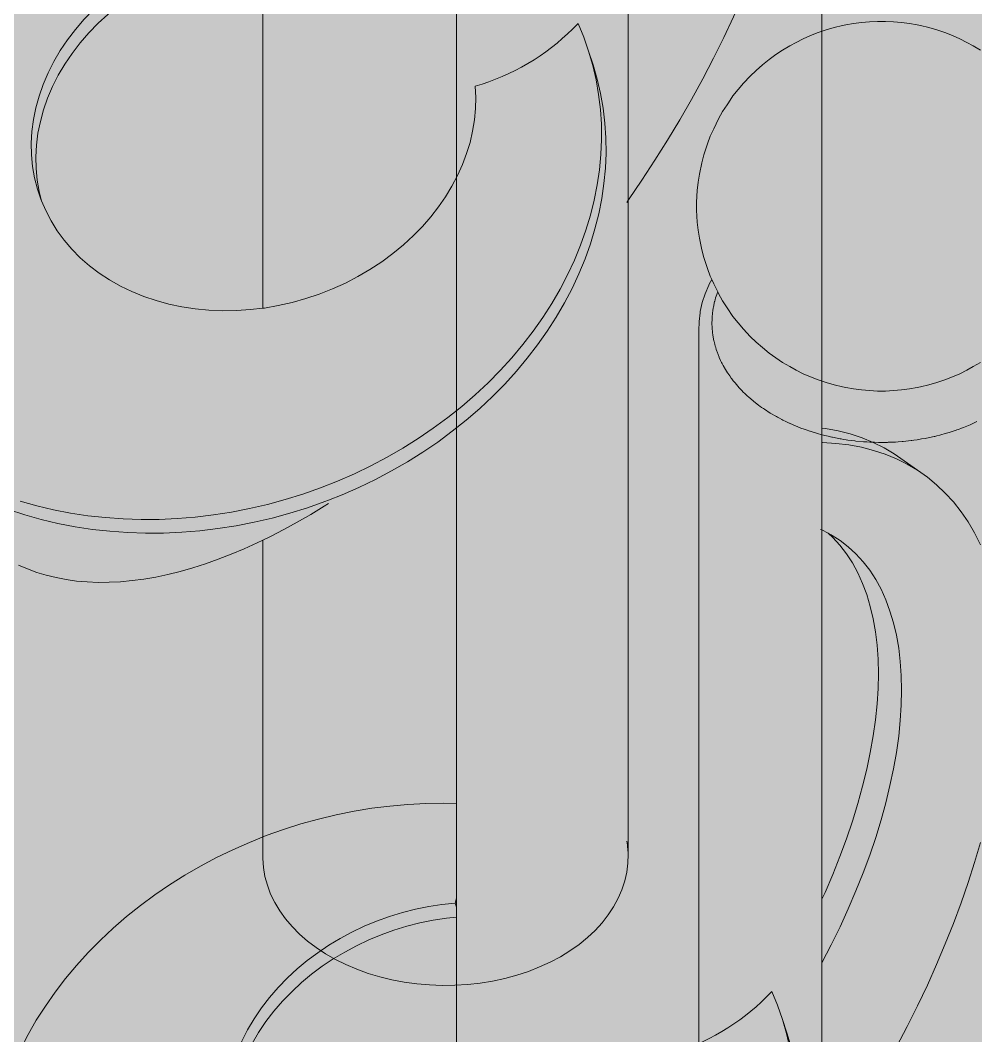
# Model space of a CAD drawing. Header units: millimetres. Extents: x 1183 to 1385, y 8930 to 9131.
# Drawn here: x 1250.038 to 1250.581, y 9000.874 to 9001.451 of the extents above; entities that cross this region are included whole.
import ezdxf

# ---------------------------------------------------------------- set-up
doc = ezdxf.new("R2010")
doc.units = ezdxf.units.MM
doc.layers.add('2.Плитка', color=251, linetype='Continuous')
doc.layers.add('PLANTING_LAWN', color=82, linetype='Continuous')
doc.layers.add('МАФы', color=5, linetype='Continuous', lineweight=18)

# ---------------------------------------------------------------- blocks, each defined once
blk = doc.blocks.new('Стойка велопарковка')
at = {"color": 5}
for p, q in [((27.95, 405.4), (26.05, 405.05)), ((29.86, 405.66), (27.95, 405.4)), ((31.8, 405.83), (29.86, 405.66)), ((33.75, 405.92), (31.8, 405.83)), ((35.71, 405.92), (33.75, 405.92)), ((37.66, 405.83), (35.71, 405.92)), ((39.59, 405.66), (37.66, 405.83)), ((41.51, 405.4), (39.59, 405.66)), ((43.41, 405.05), (41.51, 405.4)), ((19.34, 403.22), (17.48, 402.5)), ((21.27, 403.87), (19.34, 403.22)), ((23.25, 404.42), (21.27, 403.87)), ((25.27, 404.89), (23.25, 404.42)), ((26.05, 405.05), (25.27, 404.89)), ((43.41, 405.05), (44.18, 404.89)), ((46.21, 404.42), (44.18, 404.89)), ((48.19, 403.87), (46.21, 404.42)), ((50.11, 403.22), (48.19, 403.87)), ((51.98, 402.5), (50.11, 403.22)), ((13.96, 400.81), (12.42, 399.98)), ((15.68, 401.69), (13.96, 400.81)), ((17.48, 402.5), (15.68, 401.69)), ((53.78, 401.69), (51.98, 402.5)), ((55.5, 400.81), (53.78, 401.69)), ((55.5, 400.81), (57.04, 399.98)), ((8.99, 397.84), (7.42, 396.67)), ((10.65, 398.95), (8.99, 397.84)), ((12.42, 399.98), (10.65, 398.95)), ((58.8, 398.95), (57.04, 399.98)), ((7.42, 396.67), (5.75, 395.32)), ((4.21, 394), (2.78, 392.61)), ((5.75, 395.32), (4.21, 394)), ((1.2, 390.86), (-0.17, 389.34)), ((2.78, 392.61), (1.2, 390.86)), ((-0.17, 389.34), (-1.4, 387.76)), ((-2.81, 385.64), (-3.94, 383.95)), ((-2.48, 386.13), (-2.81, 385.64)), ((-1.4, 387.76), (-2.48, 386.13)), ((-3.94, 383.95), (-4.91, 382.21)), ((-4.91, 382.21), (-6.08, 379.79)), ((-6.08, 379.79), (-6.93, 377.96)), ((-7.6, 376.1), (-8.48, 373.45)), ((-6.93, 377.96), (-7.6, 376.1)), ((-8.48, 373.45), (-9, 371.52)), ((-9, 371.52), (-9.54, 368.75)), ((-9.54, 368.75), (-9.89, 366.77)), ((-9.89, 366.77), (-10.07, 364.79)), ((-10.07, 364.79), (-10.25, 361.94)), ((-10.25, 359.94), (-10.25, 361.94)), ((-10.25, 359.94), (-10.07, 357.09)), ((-10.07, 357.09), (-9.89, 355.1)), ((-9.89, 355.1), (-9.54, 353.13)), ((-9.54, 353.13), (-9, 350.36)), ((-9, 350.36), (-8.48, 348.43)), ((-8.48, 348.43), (-7.6, 345.78)), ((-7.6, 345.78), (-6.93, 343.92)), ((-6.93, 343.92), (-6.54, 343.07)), ((-8.17, 339.6), (-7.26, 341.7)), ((-7.15, 341.94), (-7.26, 341.7)), ((-7.15, 341.94), (-6.54, 343.07)), ((-6.54, 343.07), (-6.08, 342.08)), ((-6.08, 342.08), (-5.12, 340.1)), ((-8.86, 337.47), (-8.17, 339.6)), ((-5.61, 338.63), (-5.76, 338.18)), ((-5.49, 339.06), (-5.61, 338.63)), ((-5.12, 340.1), (-5.49, 339.06)), ((-5.12, 340.1), (-4.91, 339.67)), ((-4.91, 339.67), (-3.94, 337.93)), ((-9.35, 335.3), (-8.86, 337.47)), ((-6.21, 336.17), (-6.3, 335.51)), ((-6.17, 336.36), (-6.21, 336.17)), ((-5.87, 337.72), (-6.17, 336.36)), ((-5.84, 337.82), (-5.87, 337.72)), ((-5.76, 338.18), (-5.84, 337.82)), ((-3.94, 337.93), (-2.81, 336.23)), ((-2.81, 336.23), (-1.4, 334.12)), ((-9.66, 332.85), (-9.39, 335.03)), ((-9.35, 335.3), (-9.39, 335.03)), ((-6.48, 333.64), (-6.51, 332.27)), ((-6.47, 333.76), (-6.48, 333.64)), ((-6.46, 334.14), (-6.47, 333.76)), ((-6.4, 334.69), (-6.46, 334.14)), ((-6.37, 335.01), (-6.4, 334.69)), ((-6.3, 335.51), (-6.37, 335.01)), ((-1.4, 334.12), (-0.17, 332.54)), ((-9.71, 330.65), (-9.66, 332.85)), ((-6.51, 332.27), (-6.51, 332.11)), ((-6.51, 332.11), (-6.51, 332)), ((-6.51, 332), (-6.48, 331.82)), ((-6.48, 331.82), (-6.48, 331.69)), ((-6.48, 331.69), (-6.47, 331.63)), ((-6.47, 331.63), (-6.48, 331.6)), ((-6.48, 331.6), (-6.46, 331.43)), ((-6.46, 331.43), (-6.44, 330.91)), ((-0.17, 332.54), (1.2, 331.02)), ((79.17, -34.69), (79.17, 331.75)), ((-9.71, -126.07), (-9.71, 330.65)), ((-6.44, 330.91), (-6.4, 330.6)), ((-6.4, 330.6), (-6.36, 330.07)), ((-6.36, 330.07), (-6.3, 329.68)), ((-6.3, 329.68), (-6.28, 329.54)), ((-6.28, 329.54), (-6.03, 328.19)), ((1.2, 331.02), (2.78, 329.26)), ((2.78, 329.26), (4.21, 327.88)), ((-6.03, 328.19), (-6.03, 328.16)), ((-6.03, 328.16), (-6.01, 328.05)), ((-6.01, 328.05), (-5.83, 327.38)), ((-5.83, 327.38), (-5.69, 326.84)), ((-5.69, 326.84), (-5.6, 326.56)), ((-5.6, 326.56), (-5.46, 326.05)), ((4.21, 327.88), (5.75, 326.55)), ((5.75, 326.55), (7.42, 325.21)), ((-5.46, 326.05), (-5.31, 325.66)), ((-5.31, 325.66), (-5.27, 325.51)), ((-5.27, 325.51), (-4.75, 324.19)), ((-4.75, 324.19), (-4.72, 324.09)), ((-4.72, 324.09), (-4.4, 323.43)), ((7.42, 325.21), (8.99, 324.03)), ((8.99, 324.03), (10.65, 322.93)), ((-4.4, 323.43), (-4.15, 322.89)), ((-4.15, 322.89), (-4.01, 322.64)), ((-4.01, 322.64), (-3.78, 322.16)), ((-3.78, 322.16), (-3.55, 321.77)), ((-3.55, 321.77), (-3.46, 321.61)), ((-3.46, 321.61), (-2.69, 320.36)), ((10.65, 322.93), (12.42, 321.89)), ((12.42, 321.89), (13.96, 321.07)), ((57.04, 321.89), (55.5, 321.07)), ((57.04, 321.89), (58.8, 322.93)), ((-2.69, 320.36), (-2.66, 320.29)), ((-2.66, 320.29), (-2.2, 319.66)), ((-2.2, 319.66), (-1.84, 319.13)), ((-1.84, 319.13), (-1.66, 318.91)), ((-1.66, 318.91), (-1.35, 318.47)), ((13.96, 321.07), (15.68, 320.18)), ((15.68, 320.18), (17.48, 319.38)), ((17.48, 319.38), (19.34, 318.65)), ((50.11, 318.65), (51.98, 319.38)), ((51.98, 319.38), (53.78, 320.18)), ((53.78, 320.18), (55.5, 321.07)), ((-1.35, 318.47), (-1.03, 318.1)), ((-1.03, 318.1), (-0.9, 317.94)), ((-0.9, 317.94), (0.11, 316.77)), ((0.11, 316.77), (0.13, 316.73)), ((0.13, 316.73), (0.71, 316.15)), ((19.34, 318.65), (21.27, 318.01)), ((21.27, 318.01), (23.25, 317.46)), ((23.25, 317.46), (25.27, 316.99)), ((25.27, 316.99), (26.05, 316.82)), ((26.05, 316.82), (27.95, 316.48)), ((27.95, 316.48), (29.86, 316.22)), ((39.59, 316.22), (41.51, 316.48)), ((41.51, 316.48), (43.41, 316.82)), ((44.18, 316.99), (43.41, 316.82)), ((44.18, 316.99), (46.21, 317.46)), ((46.21, 317.46), (48.19, 318.01)), ((48.19, 318.01), (50.11, 318.65)), ((0.71, 316.15), (1.2, 315.64)), ((1.2, 315.64), (1.4, 315.45)), ((1.4, 315.45), (1.79, 315.06)), ((1.79, 315.06), (2.15, 314.74)), ((2.15, 314.74), (2.36, 314.55)), ((2.36, 314.55), (3.59, 313.5)), ((29.86, 316.22), (31.8, 316.05)), ((31.8, 316.05), (33.75, 315.96)), ((33.75, 315.96), (35.71, 315.96)), ((35.71, 315.96), (37.66, 316.05)), ((37.66, 316.05), (39.59, 316.22)), ((3.59, 313.5), (4.89, 312.48)), ((4.89, 312.48), (5.16, 312.29)), ((5.16, 312.29), (5.56, 311.99)), ((5.56, 311.99), (5.99, 311.71)), ((5.99, 311.71), (6.26, 311.52)), ((6.26, 311.52), (7.69, 310.6)), ((7.69, 310.6), (9.18, 309.73)), ((9.18, 309.73), (9.46, 309.58)), ((9.46, 309.58), (9.9, 309.32)), ((9.9, 309.32), (10.46, 309.05)), ((10.46, 309.05), (10.73, 308.9)), ((10.73, 308.9), (11.44, 308.56)), ((11.44, 308.56), (12.26, 308.15)), ((12.26, 308.15), (12.32, 308.13)), ((12.32, 308.13), (13.97, 307.42)), ((13.97, 307.42), (14.2, 307.33)), ((14.2, 307.33), (14.73, 307.1)), ((14.73, 307.1), (15.35, 306.88)), ((15.35, 306.88), (15.66, 306.76)), ((15.66, 306.76), (16.41, 306.5)), ((16.41, 306.5), (17.3, 306.18)), ((51.18, 305.88), (52.93, 306.45)), ((52.93, 306.45), (53.02, 306.48)), ((53.02, 306.48), (53.46, 306.63)), ((53.46, 306.63), (54.18, 306.91)), ((54.18, 306.91), (54.65, 307.08)), ((54.65, 307.08), (56.32, 307.77)), ((56.32, 307.77), (57.94, 308.51)), ((17.3, 306.18), (17.4, 306.16)), ((17.4, 306.16), (19.17, 305.61)), ((19.17, 305.61), (19.4, 305.55)), ((19.4, 305.55), (19.95, 305.38)), ((19.95, 305.38), (20.62, 305.22)), ((20.62, 305.22), (20.98, 305.12)), ((20.98, 305.12), (21.74, 304.95)), ((21.74, 304.95), (22.67, 304.72)), ((22.67, 304.72), (22.82, 304.7)), ((22.82, 304.7), (24.68, 304.33)), ((24.68, 304.33), (24.89, 304.3)), ((24.89, 304.3), (25.45, 304.19)), ((25.45, 304.19), (26.17, 304.1)), ((26.17, 304.1), (26.57, 304.03)), ((26.57, 304.03), (27.32, 303.94)), ((27.32, 303.94), (28.28, 303.81)), ((41.94, 303.9), (42.09, 303.93)), ((42.09, 303.93), (42.6, 303.98)), ((42.6, 303.98), (43.37, 304.11)), ((43.37, 304.11), (43.84, 304.18)), ((43.84, 304.18), (44.5, 304.29)), ((44.5, 304.29), (45.41, 304.44)), ((45.41, 304.44), (45.71, 304.51)), ((45.71, 304.51), (47.56, 304.9)), ((47.56, 304.9), (47.68, 304.93)), ((47.68, 304.93), (48.16, 305.04)), ((48.16, 305.04), (48.92, 305.24)), ((48.92, 305.24), (49.39, 305.36)), ((49.39, 305.36), (49.99, 305.53)), ((49.99, 305.53), (50.85, 305.77)), ((50.85, 305.77), (51.18, 305.88)), ((28.28, 303.81), (28.47, 303.79)), ((28.47, 303.79), (30.39, 303.62)), ((30.39, 303.62), (30.58, 303.61)), ((30.58, 303.61), (31.13, 303.56)), ((31.13, 303.56), (31.89, 303.53)), ((31.89, 303.53), (32.31, 303.51)), ((32.31, 303.51), (33.05, 303.49)), ((33.05, 303.49), (34.01, 303.45)), ((34.01, 303.45), (34.25, 303.46)), ((34.25, 303.46), (36.18, 303.47)), ((36.18, 303.47), (36.35, 303.48)), ((36.35, 303.48), (36.89, 303.49)), ((36.89, 303.49), (37.66, 303.53)), ((37.66, 303.53), (38.11, 303.55)), ((38.11, 303.55), (38.82, 303.61)), ((38.82, 303.61), (39.76, 303.66)), ((39.76, 303.66), (40.03, 303.7)), ((40.03, 303.7), (41.94, 303.9)), ((80.06, -34.8), (79.17, -34.69)), ((79.17, -36.03), (79.17, -34.69)), ((79.17, -38.15), (79.17, -36.03)), ((83.12, -35.37), (80.06, -34.8)), ((86.08, -36.12), (83.12, -35.37)), ((88.93, -37.06), (86.08, -36.12)), ((91.66, -38.18), (88.93, -37.06)), ((79.29, -38.23), (79.17, -38.15)), ((79.17, -38.23), (79.17, -38.15)), ((79.17, -38.23), (79.29, -38.23)), ((79.18, -59.47), (79.17, -38.23)), ((79.29, -38.23), (82.55, -38.42)), ((82.55, -38.42), (85.71, -38.8)), ((85.71, -38.8), (88.77, -39.37)), ((88.77, -39.37), (91.73, -40.12)), ((94.28, -39.48), (91.66, -38.18)), ((96.78, -40.97), (94.28, -39.48)), ((91.73, -40.12), (94.58, -41.06)), ((94.58, -41.06), (97.32, -42.18)), ((99.16, -42.63), (96.78, -40.97)), ((97.32, -42.18), (99.94, -43.48)), ((102.44, -44.97), (99.16, -42.63)), ((99.94, -43.48), (102.44, -44.97)), ((102.44, -44.97), (104.82, -46.63)), ((104.82, -46.63), (107.07, -48.47)), ((107.07, -48.47), (109.19, -50.49)), ((109.19, -50.49), (111.17, -52.67)), ((111.17, -52.67), (113.03, -55.03)), ((113.03, -55.03), (114.74, -57.54)), ((114.74, -57.54), (116.31, -60.22)), ((79.12, -59.44), (78.85, -59.33)), ((79.17, -149.34), (79.18, -59.47)), ((80.66, -60.25), (79.18, -59.47)), ((80.66, -60.25), (81.8, -61.29)), ((81.44, -60.65), (80.66, -60.25)), ((81.66, -60.79), (81.44, -60.65)), ((83.58, -62.02), (81.66, -60.79)), ((81.8, -61.29), (83.54, -63.2)), ((116.31, -60.22), (117.74, -63.06)), ((83.54, -63.2), (85.14, -65.27)), ((85.58, -63.57), (83.58, -62.02)), ((87.46, -65.29), (85.58, -63.57)), ((85.14, -65.27), (86.59, -67.52)), ((89.19, -67.2), (87.46, -65.29)), ((86.59, -67.52), (87.9, -69.92)), ((90.79, -69.27), (89.19, -67.2)), ((87.9, -69.92), (89.06, -72.49)), ((92.25, -71.52), (90.79, -69.27)), ((93.56, -73.92), (92.25, -71.52)), ((89.06, -72.49), (90.07, -75.21)), ((94.72, -76.49), (93.56, -73.92)), ((90.07, -75.21), (90.93, -78.08)), ((95.73, -79.21), (94.72, -76.49)), ((90.93, -78.08), (91.64, -81.09)), ((91.64, -81.09), (92.19, -84.24)), ((96.59, -82.08), (95.73, -79.21)), ((97.3, -85.09), (96.59, -82.08)), ((92.19, -84.24), (92.58, -87.52)), ((97.85, -88.24), (97.3, -85.09)), ((92.58, -87.52), (92.82, -90.93)), ((98.24, -91.52), (97.85, -88.24)), ((92.82, -90.93), (92.9, -94.46)), ((98.48, -94.93), (98.24, -91.52)), ((92.9, -94.46), (92.82, -98.09)), ((98.56, -98.46), (98.48, -94.93)), ((92.82, -98.09), (92.58, -101.83)), ((98.48, -102.09), (98.56, -98.46)), ((92.58, -101.83), (92.19, -105.67)), ((98.24, -105.83), (98.48, -102.09)), ((92.19, -105.67), (91.64, -109.6)), ((97.85, -109.67), (98.24, -105.83)), ((91.64, -109.6), (90.93, -113.61)), ((97.3, -113.6), (97.85, -109.67)), ((90.93, -113.61), (90.07, -117.69)), ((96.59, -117.61), (97.3, -113.6)), ((90.07, -117.69), (89.06, -121.85)), ((95.73, -121.69), (96.59, -117.61)), ((89.06, -121.85), (87.9, -126.05)), ((94.72, -125.85), (95.73, -121.69)), ((-17.19, -126.05), (-12.85, -125.99)), ((-12.85, -125.99), (-9.71, -126.07)), ((93.56, -130.05), (94.72, -125.85)), ((-38.97, -128.8), (-34.64, -127.93)), ((-34.64, -127.93), (-30.28, -127.21)), ((-30.28, -127.21), (-25.92, -126.66)), ((-25.92, -126.66), (-21.55, -126.27)), ((-21.55, -126.27), (-17.19, -126.05)), ((-9.71, -149.05), (-9.71, -126.07)), ((87.9, -126.05), (86.59, -130.31)), ((-47.56, -131.02), (-43.28, -129.83)), ((-43.28, -129.83), (-38.97, -128.8)), ((86.59, -130.31), (85.14, -134.62)), ((92.25, -134.31), (93.56, -130.05)), ((-55.98, -133.86), (-51.79, -132.36)), ((-51.79, -132.36), (-47.56, -131.02)), ((-64.15, -137.29), (-60.1, -135.5)), ((-60.1, -135.5), (-55.98, -133.86)), ((85.14, -134.62), (83.54, -138.95)), ((90.79, -138.62), (92.25, -134.31)), ((117.74, -135.54), (116.31, -140.4)), ((-68.13, -139.22), (-64.15, -137.29)), ((-72.02, -141.29), (-68.13, -139.22)), ((83.54, -138.95), (81.8, -143.31)), ((89.19, -142.95), (90.79, -138.62)), ((116.31, -140.4), (114.74, -145.3)), ((-75.82, -143.49), (-72.02, -141.29)), ((81.8, -143.31), (79.93, -147.69)), ((87.46, -147.31), (89.19, -142.95)), ((-79.53, -145.83), (-75.82, -143.49)), ((114.74, -145.3), (113.03, -150.24)), ((-83.12, -148.28), (-79.53, -145.83)), ((79.93, -147.69), (79.17, -149.34)), ((85.58, -151.69), (87.46, -147.31)), ((-86.6, -150.86), (-83.12, -148.28)), ((-13.26, -150.65), (-16.49, -151.14)), ((-10.02, -150.32), (-13.26, -150.65)), ((-10.02, -150.32), (-9.71, -149.05)), ((-9.71, -151.27), (-10.02, -150.32)), ((-9.71, -151.27), (-9.71, -149.05)), ((79.17, -152.96), (79.17, -149.34)), ((113.03, -150.24), (111.17, -155.21)), ((-89.97, -153.56), (-86.6, -150.86)), ((-22.89, -152.59), (-26.04, -153.55)), ((-19.71, -151.78), (-22.89, -152.59)), ((-16.49, -151.14), (-19.71, -151.78)), ((-9.71, -153.73), (-9.71, -151.27)), ((79.17, -158.85), (79.17, -152.96)), ((83.58, -156.07), (85.58, -151.69)), ((-93.2, -156.36), (-89.97, -153.56)), ((-29.14, -154.66), (-32.18, -155.92)), ((-26.04, -153.55), (-29.14, -154.66)), ((-21.8, -155.91), (-18.61, -155.1)), ((-18.61, -155.1), (-15.39, -154.46)), ((-15.39, -154.46), (-12.16, -153.97)), ((-12.16, -153.97), (-9.71, -153.73)), ((-9.71, -241.12), (-9.71, -153.73)), ((111.17, -155.21), (109.19, -160.2)), ((-96.31, -159.27), (-93.2, -156.36)), ((-35.14, -157.33), (-38.02, -158.87)), ((-32.18, -155.92), (-35.14, -157.33)), ((-31.08, -159.24), (-28.04, -157.98)), ((-28.04, -157.98), (-24.94, -156.87)), ((-24.94, -156.87), (-21.8, -155.91)), ((81.44, -160.46), (83.58, -156.07)), ((-99.3, -162.31), (-96.31, -159.27)), ((-40.81, -160.54), (-43.49, -162.35)), ((-38.02, -158.87), (-40.81, -160.54)), ((-34.04, -160.65), (-31.08, -159.24)), ((79.18, -164.84), (79.17, -158.85)), ((79.18, -164.84), (81.44, -160.46)), ((109.19, -160.2), (107.07, -165.22)), ((-102.14, -165.44), (-99.3, -162.31)), ((-43.49, -162.35), (-46.06, -164.27)), ((-39.71, -163.87), (-36.92, -162.19)), ((-36.92, -162.19), (-34.04, -160.65)), ((-104.83, -168.66), (-102.14, -165.44)), ((-46.06, -164.27), (-48.51, -166.31)), ((-42.39, -165.67), (-39.71, -163.87)), ((79.17, -214.91), (79.18, -164.84)), ((107.07, -165.22), (104.82, -170.24)), ((-48.51, -166.31), (-50.83, -168.45)), ((-47.41, -169.63), (-44.96, -167.59)), ((-44.96, -167.59), (-42.39, -165.67)), ((-107.36, -171.96), (-104.83, -168.66)), ((-50.83, -168.45), (-53.11, -170.8)), ((-49.73, -171.77), (-47.41, -169.63)), ((104.82, -170.24), (102.44, -175.27)), ((-109.73, -175.34), (-107.36, -171.96)), ((-53.11, -170.8), (-55.23, -173.26)), ((-52.01, -174.12), (-49.73, -171.77)), ((67.01, -171.82), (65.61, -173.2)), ((67.01, -171.82), (68.39, -175.16)), ((-111.93, -178.79), (-109.73, -175.34)), ((-55.23, -173.26), (-57.18, -175.8)), ((-54.13, -176.58), (-52.01, -174.12)), ((64.42, -174.36), (63.17, -175.49)), ((65.61, -173.2), (64.42, -174.36)), ((68.39, -175.16), (69.58, -178.57)), ((102.44, -175.27), (99.94, -180.29)), ((-57.18, -175.8), (-58.95, -178.42)), ((-56.08, -179.12), (-54.13, -176.58)), ((60.55, -177.66), (59.17, -178.7)), ((61.88, -176.6), (60.55, -177.66)), ((63.17, -175.49), (61.88, -176.6)), ((-113.95, -182.29), (-111.93, -178.79)), ((-58.95, -178.42), (-60.53, -181.11)), ((-57.85, -181.74), (-56.08, -179.12)), ((57.75, -179.69), (56.29, -180.65)), ((59.17, -178.7), (57.75, -179.69)), ((70.67, -181.89), (69.58, -178.57)), ((69.58, -178.57), (70.58, -182.04)), ((99.94, -180.29), (97.32, -185.3)), ((-115.8, -185.86), (-113.95, -182.29)), ((-60.53, -181.11), (-61.92, -183.86)), ((-59.43, -184.43), (-57.85, -181.74)), ((53.27, -182.43), (51.71, -183.25)), ((54.79, -181.56), (53.27, -182.43)), ((56.29, -180.65), (54.79, -181.56)), ((70.58, -182.04), (71.39, -185.56)), ((71.67, -185.36), (70.67, -181.89)), ((-61.92, -183.86), (-63.12, -186.66)), ((-60.83, -187.18), (-59.43, -184.43)), ((48.54, -184.74), (46.92, -185.41)), ((50.14, -184.02), (48.54, -184.74)), ((51.71, -183.25), (50.14, -184.02)), ((97.32, -185.3), (94.58, -190.29)), ((-63.12, -186.66), (-64.11, -189.49)), ((-62.02, -189.98), (-60.83, -187.18)), ((43.65, -186.6), (42, -187.11)), ((42.13, -189.82), (42, -187.11)), ((45.29, -186.03), (43.65, -186.6)), ((46.92, -185.41), (45.29, -186.03)), ((71.39, -185.56), (72.01, -189.12)), ((72.49, -188.88), (71.67, -185.36)), ((-64.11, -189.49), (-64.9, -192.36)), ((-63.01, -192.82), (-62.02, -189.98)), ((42.07, -192.54), (42.13, -189.82)), ((72.01, -189.12), (72.43, -192.73)), ((73.1, -192.45), (72.49, -188.88)), ((-64.9, -192.36), (-65.48, -195.23)), ((41.81, -195.28), (42.07, -192.54)), ((73.53, -196.05), (73.1, -192.45)), ((94.58, -190.29), (91.73, -195.26)), ((-63.8, -195.68), (-63.01, -192.82)), ((72.43, -192.73), (72.67, -196.37)), ((-65.48, -195.23), (-65.85, -198.11)), ((-64.38, -198.55), (-63.8, -195.68)), ((41.36, -198.02), (41.81, -195.28)), ((72.67, -196.37), (72.71, -200.04)), ((73.77, -199.69), (73.53, -196.05)), ((91.73, -195.26), (88.77, -200.2)), ((-65.85, -198.11), (-66, -200.97)), ((-64.75, -201.43), (-64.38, -198.55)), ((40.72, -200.76), (41.36, -198.02)), ((72.71, -200.04), (72.55, -203.72)), ((73.81, -203.36), (73.77, -199.69)), ((-66, -200.97), (-65.94, -203.82)), ((-64.9, -204.3), (-64.75, -201.43)), ((39.89, -203.47), (40.72, -200.76)), ((88.77, -200.2), (85.71, -205.09)), ((-65.94, -203.82), (-65.67, -206.64)), ((-64.84, -207.15), (-64.9, -204.3)), ((38.88, -206.16), (39.89, -203.47)), ((72.55, -203.72), (72.21, -207.42)), ((73.65, -207.04), (73.81, -203.36)), ((-65.67, -206.64), (-65.19, -209.42)), ((-64.57, -209.96), (-64.84, -207.15)), ((37.68, -208.82), (38.88, -206.16)), ((72.21, -207.42), (71.67, -211.12)), ((73.31, -210.74), (73.65, -207.04)), ((85.71, -205.09), (82.55, -209.94)), ((-65.19, -209.42), (-64.49, -212.14)), ((-64.09, -212.74), (-64.57, -209.96)), ((36.3, -211.42), (37.68, -208.82)), ((82.55, -209.94), (79.29, -214.74)), ((-64.49, -212.14), (-63.59, -214.8)), ((34.76, -213.98), (36.3, -211.42)), ((71.67, -211.12), (70.93, -214.81)), ((72.76, -214.44), (73.31, -210.74)), ((-63.52, -214.96), (-64.09, -212.74)), ((-63.59, -214.8), (-63.52, -214.96)), ((-63.52, -214.96), (-62.48, -217.38)), ((33.04, -216.46), (34.76, -213.98)), ((70.93, -214.81), (70.01, -218.49)), ((72.03, -218.13), (72.76, -214.44)), ((79.29, -214.74), (79.17, -214.91)), ((79.17, -373.94), (79.17, -214.91)), ((-62.48, -217.38), (-61.18, -219.88)), ((31.16, -218.88), (33.04, -216.46)), ((79.12, -214.99), (78.85, -215.37)), ((-61.18, -219.88), (-59.68, -222.29)), ((29.13, -221.21), (31.16, -218.88)), ((70.01, -218.49), (68.9, -222.16)), ((71.11, -221.82), (72.03, -218.13)), ((-59.68, -222.29), (-57.99, -224.59)), ((26.96, -223.45), (29.13, -221.21)), ((68.9, -222.16), (67.6, -225.8)), ((70, -225.48), (71.11, -221.82)), ((-57.99, -224.59), (-56.12, -226.77)), ((24.52, -225.69), (26.96, -223.45)), ((-56.12, -226.77), (-54.08, -228.84)), ((21.94, -227.82), (24.52, -225.69)), ((67.6, -225.8), (66.12, -229.41)), ((68.7, -229.12), (70, -225.48)), ((-54.08, -228.84), (-51.87, -230.78)), ((19.23, -229.82), (21.94, -227.82)), ((66.12, -229.41), (64.46, -232.98)), ((67.22, -232.73), (68.7, -229.12)), ((-51.87, -230.78), (-49.5, -232.58)), ((13.44, -233.42), (16.39, -231.69)), ((16.39, -231.69), (19.23, -229.82)), ((-49.5, -232.58), (-46.98, -234.23)), ((-46.98, -234.23), (-44.33, -235.73)), ((10.4, -235), (13.44, -233.42)), ((64.46, -232.98), (62.62, -236.5)), ((65.56, -236.3), (67.22, -232.73)), ((-44.33, -235.73), (-41.55, -237.08)), ((-41.55, -237.08), (-38.65, -238.26)), ((4.05, -237.69), (7.26, -236.43)), ((7.26, -236.43), (10.4, -235)), ((62.62, -236.5), (60.61, -239.96)), ((63.72, -239.82), (65.56, -236.3)), ((-38.65, -238.26), (-35.64, -239.28)), ((-35.64, -239.28), (-32.55, -240.13)), ((-2.55, -239.73), (0.77, -238.79)), ((0.77, -238.79), (4.05, -237.69)), ((-32.55, -240.13), (-29.37, -240.8)), ((-29.37, -240.8), (-26.12, -241.29)), ((-26.12, -241.29), (-22.81, -241.61)), ((-22.81, -241.61), (-19.47, -241.74)), ((-19.47, -241.74), (-16.09, -241.7)), ((-16.09, -241.7), (-12.7, -241.47)), ((-12.7, -241.47), (-9.71, -241.12)), ((-9.71, -241.12), (-9.3, -241.07)), ((-9.3, -241.07), (-5.91, -240.48)), ((-5.91, -240.48), (-2.55, -239.73)), ((60.61, -239.96), (58.42, -243.37)), ((61.7, -243.29), (63.72, -239.82)), ((58.42, -243.37), (56.07, -246.71)), ((59.52, -246.69), (61.7, -243.29)), ((56.07, -246.71), (53.56, -249.98)), ((57.17, -250.03), (59.52, -246.69)), ((53.56, -249.98), (50.9, -253.16)), ((54.66, -253.3), (57.17, -250.03)), ((50.9, -253.16), (48.08, -256.26)), ((51.99, -256.48), (54.66, -253.3)), ((48.08, -256.26), (45.12, -259.27)), ((49.18, -259.58), (51.99, -256.48)), ((45.12, -259.27), (41.98, -262.2)), ((46.21, -262.59), (49.18, -259.58)), ((41.98, -262.2), (38.71, -265.04)), ((43.08, -265.53), (46.21, -262.59)), ((38.71, -265.04), (35.31, -267.75)), ((39.81, -268.36), (43.08, -265.53)), ((35.31, -267.75), (31.78, -270.35)), ((36.41, -271.08), (39.81, -268.36)), ((31.78, -270.35), (28.14, -272.83)), ((32.88, -273.68), (36.41, -271.08)), ((28.14, -272.83), (24.4, -275.18)), ((29.24, -276.15), (32.88, -273.68)), ((24.4, -275.18), (20.55, -277.4)), ((25.5, -278.5), (29.24, -276.15)), ((20.55, -277.4), (16.61, -279.48)), ((21.65, -280.72), (25.5, -278.5)), ((12.58, -281.42), (8.48, -283.21)), ((16.61, -279.48), (12.58, -281.42)), ((17.71, -282.8), (21.65, -280.72)), ((8.48, -283.21), (4.31, -284.86)), ((13.68, -284.74), (17.71, -282.8)), ((0.08, -286.35), (-4.21, -287.68)), ((4.31, -284.86), (0.08, -286.35)), ((6.27, -287.84), (9.58, -286.53)), ((9.58, -286.53), (13.68, -284.74)), ((-64.69, -289.19), (-68.7, -288.06)), ((-8.54, -288.86), (-12.9, -289.88)), ((-4.21, -287.68), (-8.54, -288.86)), ((1.17, -289.67), (5.41, -288.18)), ((5.25, -289.33), (6.27, -288.61)), ((5.41, -288.18), (6.27, -287.84)), ((-71.52, -290.09), (-67.6, -291.38)), ((-67.6, -291.38), (-63.6, -292.51)), ((-60.61, -290.16), (-64.69, -289.19)), ((-56.45, -290.96), (-60.61, -290.16)), ((-52.23, -291.61), (-56.45, -290.96)), ((-21.69, -291.43), (-26.1, -291.96)), ((-17.28, -290.74), (-21.69, -291.43)), ((-12.9, -289.88), (-17.28, -290.74)), ((-7.44, -292.18), (-3.11, -291.01)), ((-3.11, -291.01), (1.17, -289.67)), ((1.97, -291.33), (-1.3, -293.22)), ((5.25, -289.33), (1.97, -291.33)), ((-63.6, -292.51), (-59.51, -293.48)), ((-59.51, -293.48), (-55.35, -294.29)), ((-47.96, -292.08), (-52.23, -291.61)), ((-43.64, -292.39), (-47.96, -292.08)), ((-39.29, -292.53), (-43.64, -292.39)), ((-34.91, -292.51), (-39.29, -292.53)), ((-30.51, -292.32), (-34.91, -292.51)), ((-26.1, -291.96), (-30.51, -292.32)), ((-16.18, -294.06), (-11.8, -293.2)), ((-11.8, -293.2), (-7.44, -292.18)), ((-1.3, -293.22), (-4.56, -295)), ((-55.35, -294.29), (-51.13, -294.93)), ((-51.13, -294.93), (-46.86, -295.4)), ((-46.86, -295.4), (-42.54, -295.71)), ((-42.54, -295.71), (-38.19, -295.86)), ((-38.19, -295.86), (-33.81, -295.83)), ((-33.81, -295.83), (-29.41, -295.64)), ((-29.41, -295.64), (-25, -295.28)), ((-25, -295.28), (-20.59, -294.75)), ((-20.59, -294.75), (-16.18, -294.06)), ((-4.56, -295), (-7.8, -296.67)), ((-11.02, -298.22), (-14.22, -299.67)), ((-9.71, -297.59), (-11.02, -298.22)), ((-7.8, -296.67), (-9.71, -297.59)), ((-9.71, -375.04), (-9.71, -297.59)), ((-17.39, -301), (-20.53, -302.22)), ((-14.22, -299.67), (-17.39, -301)), ((-66.92, -304.57), (-69.09, -303.62)), ((-23.64, -303.32), (-26.72, -304.3)), ((-20.53, -302.22), (-23.64, -303.32)), ((-64.67, -305.4), (-66.92, -304.57)), ((-62.35, -306.11), (-64.67, -305.4)), ((-59.96, -306.69), (-62.35, -306.11)), ((-32.76, -305.91), (-35.71, -306.53)), ((-29.76, -305.16), (-32.76, -305.91)), ((-26.72, -304.3), (-29.76, -305.16)), ((-57.51, -307.16), (-59.96, -306.69)), ((-54.99, -307.51), (-57.51, -307.16)), ((-52.4, -307.73), (-54.99, -307.51)), ((-49.76, -307.84), (-52.4, -307.73)), ((-47.06, -307.82), (-49.76, -307.84)), ((-44.3, -307.68), (-47.06, -307.82)), ((-41.49, -307.42), (-44.3, -307.68)), ((-38.62, -307.03), (-41.49, -307.42)), ((-35.71, -306.53), (-38.62, -307.03)), ((79.01, -371.75), (78.85, -370.82)), ((79.12, -373.21), (79.01, -371.75)), ((-9.71, -375.04), (-9.55, -377.23)), ((79.12, -376.14), (79.17, -373.94)), ((-9.55, -377.23), (-9.17, -379.41)), ((78.85, -378.32), (79.12, -376.14)), ((-9.17, -379.41), (-8.58, -381.56)), ((77.66, -382.63), (78.36, -380.49)), ((78.36, -380.49), (78.85, -378.32)), ((-8.58, -381.56), (-7.78, -383.68)), ((76.76, -384.72), (77.66, -382.63)), ((-7.78, -383.68), (-6.77, -385.76)), ((75.64, -386.77), (76.76, -384.72)), ((-6.77, -385.76), (-5.55, -387.77)), ((-5.55, -387.77), (-4.15, -389.73)), ((74.33, -388.76), (75.64, -386.77)), ((-4.15, -389.73), (-2.55, -391.61)), ((72.83, -390.68), (74.33, -388.76)), ((-2.55, -391.61), (-0.77, -393.41)), ((69.27, -394.27), (71.14, -392.52)), ((71.14, -392.52), (72.83, -390.68)), ((-0.77, -393.41), (1.18, -395.11)), ((1.18, -395.11), (3.3, -396.72)), ((67.24, -395.93), (69.27, -394.27)), ((3.3, -396.72), (5.57, -398.21)), ((62.7, -398.92), (65.04, -397.48)), ((65.04, -397.48), (67.24, -395.93)), ((5.57, -398.21), (7.98, -399.59)), ((7.98, -399.59), (10.52, -400.85)), ((57.62, -401.43), (60.22, -400.24)), ((60.22, -400.24), (62.7, -398.92)), ((10.52, -400.85), (13.18, -401.98)), ((13.18, -401.98), (15.94, -402.98)), ((52.1, -403.42), (54.91, -402.5)), ((54.91, -402.5), (57.62, -401.43)), ((15.94, -402.98), (18.8, -403.83)), ((18.8, -403.83), (21.73, -404.55)), ((21.73, -404.55), (24.73, -405.12)), ((24.73, -405.12), (27.78, -405.53)), ((43.21, -405.34), (46.23, -404.85)), ((46.23, -404.85), (49.2, -404.21)), ((49.2, -404.21), (52.1, -403.42)), ((27.78, -405.53), (30.86, -405.8)), ((30.86, -405.8), (33.95, -405.92)), ((33.95, -405.92), (37.06, -405.88)), ((37.06, -405.88), (40.15, -405.69)), ((40.15, -405.69), (43.21, -405.34))]:
    blk.add_line(p, q, dxfattribs=at)

msp = doc.modelspace()

# ---------------------------------------------------------------- hatches: boundary and pattern name
at = {"layer": '2.Плитка', "linetype": 'Continuous', "lineweight": 0, "ltscale": 0.2}
h = msp.add_hatch(dxfattribs=at)
h.set_pattern_fill('BRSTONE', color=58, scale=0.064, style=0)
h.paths.add_polyline_path([(1337.74299, 9035.17938), (1336.88183, 9034.85545), (1338.97883, 9029.33245), (1339.8229, 9029.64994)], flags=0)
h.paths.add_polyline_path([(1319.05235, 9028.34345), (1318.20955, 9028.02643), (1320.28099, 9022.49382), (1321.14935, 9022.82045)], flags=16)
h.paths.add_polyline_path([(1304.502, 9062.474), (1298.67078, 9060.29636), (1299.02239, 9059.35484), (1304.85361, 9061.53248)], flags=17)
h.paths.add_polyline_path([(1281.885, 8991.04), (1278.69728, 8989.96732), (1262.48869, 9033.29128), (1312.62269, 9010.66328), (1322.29231, 9006.26228), (1315.256, 9003.598), (1314.707, 9005.116), (1313.909, 9003.064), (1310.578, 9001.85), (1309.217, 9001.31), (1296.50209, 8996.49811), (1294.422, 8995.685), (1289.782, 8993.965), (1287.876, 8993.235), (1283.412, 8991.578), (1281.40468, 8992.63364)], flags=16)
h.paths.add_polyline_path([(1274.637, 9031.211), (1264.113, 9036.01), (1260.448, 9037.666), (1258.856, 9041.774), (1253.896, 9054.943), (1265.521, 9049.585), (1274.92, 9045.309), (1284.69, 9040.89), (1298.237, 9020.512), (1286.693, 9025.745), (1283.45122, 9027.2213), (1283.45165, 9027.22224), (1279.81092, 9028.87907), (1277.075, 9030.125)], flags=16)
h.paths.add_polyline_path([(1241.108, 9045.321), (1238.55, 9052.071), (1245.59092, 9067.55269), (1248.102, 9060.898)], flags=16)
h.paths.add_polyline_path([(1251.346, 9051.829), (1249.933, 9048.718), (1249.719, 9048.515), (1249.497, 9048.699), (1248.228, 9052.185), (1248.347, 9052.503), (1249.72, 9055.539), (1249.926, 9055.706), (1250.115, 9055.587), (1251.357, 9052.328), (1251.42, 9052.054)], flags=16)
h.paths.add_polyline_path([(1247.287, 9038.531), (1247.215, 9038.45), (1247.104, 9038.407), (1246.908, 9038.55), (1245.68, 9041.796), (1245.684, 9042.306), (1247.149, 9045.525), (1247.476, 9045.516), (1247.504, 9045.473), (1248.748, 9042.182), (1248.787, 9042.033), (1248.764, 9041.809)], flags=16)
h.paths.add_polyline_path([(1253.566, 9038.192), (1253.464, 9038.244), (1253.414, 9038.309), (1252.127, 9041.734), (1252.121, 9041.87), (1252.156, 9042.026), (1253.564, 9045.152), (1253.83, 9045.385), (1254.013, 9045.235), (1255.227, 9042.009), (1255.29, 9041.721), (1255.164, 9041.363), (1253.77, 9038.295)], flags=16)
h.paths.add_polyline_path([(1251.275, 9027.912), (1251.099, 9027.819), (1250.882, 9027.958), (1249.67, 9031.175), (1249.614, 9031.429), (1249.668, 9031.645), (1251.133, 9034.897), (1251.254, 9035.013), (1251.336, 9034.994), (1251.486, 9034.9), (1252.764, 9031.515), (1252.822, 9031.367), (1252.761, 9031.161)], flags=16)
h.paths.add_polyline_path([(1256.329, 9005.904), (1251.252, 9019.282), (1258.074, 9034.474), (1267.275, 9010.055)], flags=16)
h.paths.add_polyline_path([(1301.015, 9030.204), (1300.956, 9029.953), (1300.76, 9029.9), (1297.533, 9031.362), (1297.363, 9031.447), (1297.2, 9031.664), (1295.95, 9034.988), (1295.948, 9035.16), (1296.2, 9035.273), (1299.362, 9033.861), (1299.552, 9033.746), (1299.694, 9033.595)], flags=16)
h.paths.add_polyline_path([(1304.469, 9020.965), (1304.462, 9020.753), (1304.201, 9020.671), (1301.104, 9022.062), (1300.884, 9022.169), (1300.726, 9022.338), (1299.46, 9025.707), (1299.44, 9025.925), (1299.698, 9026.015), (1302.978, 9024.541), (1303.134, 9024.433), (1303.241, 9024.276)], flags=16)
h.paths.add_polyline_path([(1309.647, 9024.322), (1309.604, 9024.097), (1309.391, 9024.012), (1306.141, 9025.486), (1305.996, 9025.573), (1305.866, 9025.71), (1304.593, 9029.07), (1304.588, 9029.313), (1304.816, 9029.382), (1308.158, 9027.921), (1308.266, 9027.822), (1308.403, 9027.631)], flags=16)
h.paths.add_polyline_path([(1313.036, 9015.275), (1312.987, 9015.093), (1312.8, 9015.022), (1309.529, 9016.489), (1309.366, 9016.556), (1309.234, 9016.753), (1308.019, 9019.954), (1307.982, 9020.272), (1308.235, 9020.369), (1311.443, 9018.95), (1311.635, 9018.834), (1311.727, 9018.74)], flags=16)
h.paths.add_polyline_path([(1205.1324, 9058.20415), (1205.41188, 9058.30888), (1206.0435, 9056.62333), (1205.7625, 9056.51804)], flags=16)
h.paths.add_polyline_path([(1206.29319, 9055.11096), (1206.57268, 9055.21569), (1207.20429, 9053.53014), (1206.92329, 9053.42485)], flags=16)
h.paths.add_polyline_path([(1211.62511, 9040.87787), (1211.9046, 9040.9826), (1212.53621, 9039.29706), (1212.25522, 9039.19176)], flags=16)
h.paths.add_polyline_path([(1213.06648, 9031.82921), (1213.34738, 9031.93452), (1214.39775, 9029.12928), (1214.11947, 9029.02113)], flags=16)
h.paths.add_polyline_path([(1215.15169, 9031.46694), (1215.43118, 9031.57167), (1216.06279, 9029.88612), (1215.7818, 9029.78083)], flags=16)
h.paths.add_polyline_path([(1218.62389, 9022.20111), (1218.90338, 9022.30584), (1219.53499, 9020.6203), (1219.254, 9020.515)], flags=16)
h.paths.add_polyline_path([(1219.78332, 9019.10709), (1220.06281, 9019.21182), (1220.69442, 9017.52628), (1220.41343, 9017.42098)], flags=16)
h.paths.add_polyline_path([(1223.48426, 9009.23267), (1223.76375, 9009.3374), (1224.39536, 9007.65186), (1224.11437, 9007.54656)], flags=16)
h.paths.add_polyline_path([(1226.53611, 9001.08799), (1226.8156, 9001.19272), (1227.44721, 8999.50717), (1227.16622, 8999.40188)], flags=16)
h.paths.add_polyline_path([(1227.6953, 8997.9944), (1227.97478, 8998.09913), (1228.6064, 8996.41358), (1228.3254, 8996.30829)], flags=16)
h.paths.add_polyline_path([(1232.7673, 8984.45841), (1233.04679, 8984.56314), (1233.6784, 8982.87759), (1233.39741, 8982.7723)], flags=16)
h.paths.add_polyline_path([(1235.07844, 8978.29052), (1235.35792, 8978.39525), (1235.98954, 8976.7097), (1235.70854, 8976.60441)], flags=16)
h.paths.add_polyline_path([(1236.2382, 8975.19537), (1236.51769, 8975.3001), (1237.1493, 8973.61456), (1236.86831, 8973.50926)], flags=16)
h.paths.add_polyline_path([(1237.18845, 8968.59206), (1239.15436, 8969.33044), (1239.25965, 8969.04945), (1237.29318, 8968.31257)], flags=16)
h.paths.add_polyline_path([(1242.65484, 8966.26169), (1241.91946, 8968.22873), (1242.19895, 8968.33346), (1242.93583, 8966.36699)], flags=16)
h.paths.add_polyline_path([(1336.25301, 9041.70439), (1336.5325, 9041.80912), (1337.16411, 9040.12358), (1336.88312, 9040.01828)], flags=16)
h.paths.add_polyline_path([(1337.46362, 9038.47356), (1337.74311, 9038.5783), (1338.37472, 9036.89275), (1338.09373, 9036.78745)], flags=16)
h.paths.add_polyline_path([(1294.75, 8965.413), (1294.067, 8967.215), (1306.303, 8971.826), (1307.076, 8969.877)], flags=16)
h.paths.add_polyline_path([(1306.44185, 8971.5359), (1306.33712, 8971.81538), (1309.14586, 8972.86952), (1309.25115, 8972.58853)], flags=16)
h.paths.add_polyline_path([(1344.46095, 9019.79935), (1344.74044, 9019.90408), (1345.37205, 9018.21854), (1345.09106, 9018.11324)], flags=16)
h.paths.add_polyline_path([(1345.62139, 9016.70243), (1345.90087, 9016.80716), (1346.53249, 9015.12161), (1346.25149, 9015.01632)], flags=16)
h.paths.add_polyline_path([(1304.37564, 8977.58932), (1304.27012, 8977.8709), (1309.04588, 8979.66048), (1309.15139, 8979.37893)], flags=16)
h.paths.add_polyline_path([(1291.74279, 8969.56829), (1287.396, 8967.94), (1280.695, 8985.79), (1283.651, 8986.837), (1283.713, 8986.882), (1327.217, 9003.228), (1317.90083, 9027.99506), (1317.88551, 9027.98929), (1315.76753, 9027.11859), (1315.21137, 9026.90954), (1314.111, 9029.837), (1307.91108, 9046.37562), (1310.754, 9047.403), (1324.872, 9052.716), (1322.71, 9058.32), (1330.511, 9061.28), (1337.362, 9042.278), (1336.176, 9041.867), (1335.62508, 9041.6598), (1338.02278, 9035.28462), (1338.02284, 9035.28464), (1340.10242, 9029.75509), (1341.882, 9030.49), (1345.604, 9020.473), (1343.84509, 9019.80378), (1345.76044, 9014.71108), (1346.409, 9014.955), (1347.489, 9015.338), (1349.275, 9010.571), (1348.17, 9010.081), (1347.58461, 9009.86084), (1348.16362, 9008.32131), (1349.954, 9008.995), (1355.73059, 8993.58844), (1341.978, 8988.432), (1340.89263, 8991.2817), (1338.7923, 8990.49177), (1338.975, 8990.006), (1339.868, 8987.688), (1310.373, 8976.581), (1309.30907, 8979.43282), (1309.30736, 8979.43738), (1309.285, 8979.429), (1308.891, 8980.466), (1303.802, 8978.559), (1304.196, 8977.522), (1304.19367, 8977.52113), (1304.19105, 8977.52013), (1304.384, 8977.009), (1305.256, 8974.67), (1293.448, 8970.211), (1293.23789, 8970.76759), (1293.23629, 8970.76699), (1292.92263, 8971.60408), (1292.91699, 8971.60197), (1291.2173, 8970.96036)], flags=16)
h.paths.add_polyline_path([(1279.166, 9046.81), (1277.186, 9047.60091), (1252.45719, 9058.6807), (1247.514, 9071.796), (1248.87819, 9074.82631), (1247.52343, 9079.07302), (1245.93155, 9075.60959), (1242.57627, 9084.51576), (1239.58809, 9083.39608), (1242.216, 9076.454), (1244.085, 9071.495), (1238.085, 9058.301), (1236.71738, 9057.77365), (1236.48255, 9058.40113), (1236.48266, 9058.40139), (1235.28943, 9061.59265), (1235.277, 9061.588), (1235.28415, 9061.60678), (1230.955, 9073.185), (1230.20235, 9075.14293), (1230.2, 9075.144), (1230.20169, 9075.14465), (1229.82061, 9076.13597), (1229.30011, 9076.37284), (1228.26064, 9079.14941), (1225.56918, 9078.1418), (1227.325, 9073.47), (1236.066, 9050.221), (1232.45712, 9048.85052), (1235.77071, 9040.0534), (1235.78672, 9040.05943), (1238.79023, 9041.18624), (1238.79015, 9041.18646), (1239.352, 9041.397), (1253.508, 9003.926), (1252.9463, 9003.71506), (1252.94597, 9003.71596), (1249.398, 9002.39), (1248.81052, 9002.1701), (1250.57626, 8997.45277), (1250.58568, 8997.4563), (1250.59725, 8997.42551), (1256.13113, 8999.49757), (1256.2364, 8999.21665), (1250.70273, 8997.14467), (1251.01183, 8996.32172), (1256.59383, 8998.43472), (1256.17309, 8999.55491), (1259.40379, 9000.76835), (1259.19765, 9001.31719), (1258.42401, 9003.38182), (1260.88296, 9004.30544), (1268.3811, 9007.12135), (1276.94261, 8984.27191), (1274.68043, 8983.42446), (1274.249, 8983.228), (1274.44994, 8982.78674), (1274.891, 8982.954), (1275.4253, 8981.5803), (1275.43185, 8981.58284), (1275.644, 8981.018), (1267.875, 8978.029), (1266.90259, 8980.46871), (1255.73431, 8976.27394), (1256.714, 8973.844), (1240.168, 8967.622), (1239.347, 8969.564), (1239.16434, 8970.05031), (1239.073, 8970.016), (1231.458, 8990.272), (1222.747, 9013.367), (1209.548, 9048.482), (1203.69286, 9063.95153), (1202.883, 9063.621), (1201.288, 9062.2), (1200.905, 9060.727), (1201.34956, 9059.51422), (1202.803, 9060.047), (1209.142, 9043.094), (1207.597, 9042.471), (1212.873, 9028.457), (1214.39, 9029.098), (1218.70799, 9017.71104), (1218.70519, 9017.70996), (1219.53499, 9015.4797), (1219.53597, 9015.47699), (1219.536, 9015.477), (1225.19, 9000.407), (1225.98263, 8998.29275), (1226.003, 8998.301), (1231.453, 8983.816), (1231.4088, 8983.8), (1232.23892, 8981.58772), (1232.276, 8981.604), (1237.43, 8967.809), (1235.944, 8967.256), (1236.30824, 8966.59423), (1236.75358, 8965.98408), (1237.27283, 8965.43545), (1237.85755, 8964.95721), (1238.49829, 8964.55713), (1239.18466, 8964.24168), (1239.90554, 8964.01597), (1240.64925, 8963.88365), (1241.40374, 8963.84688), (1242.1568, 8963.90625), (1242.89621, 8964.06079), (1243.58871, 8964.30063), (1242.849, 8966.28), (1252.771, 8969.99), (1253.51157, 8968.00833), (1267.537, 8973.29), (1266.85157, 8974.90632), (1266.83621, 8974.8998), (1264.02709, 8973.84693), (1263.92236, 8974.12642), (1266.73092, 8975.1808), (1266.73, 8975.193), (1273.85907, 8977.84723), (1278.862, 8964.679), (1277.10281, 8964.00968), (1278.1738, 8961.20664), (1279.94004, 8961.86983), (1280.04533, 8961.58884), (1278.28055, 8960.92726), (1278.947, 8959.183), (1278.979, 8959.196), (1294.82763, 8965.2462), (1346.40798, 8984.45717), (1346.33912, 8984.64011), (1309.862, 8970.909), (1309.179, 8972.905), (1345.607, 8986.585), (1355.116, 8990.16448), (1355.92815, 8988.00293), (1358.181, 8988.842), (1361.713, 8990.349), (1362.08648, 8990.49223), (1343.18791, 9041.12719), (1346.89168, 9042.518), (1318.4514, 9118.25938), (1312.54442, 9116.046), (1314.29704, 9111.38993), (1311.88372, 9110.48565), (1315.99, 9099.763), (1314.061, 9099.011), (1314.511, 9097.569), (1314.4706, 9097.45589), (1315.39397, 9094.95562), (1314.89, 9094.762), (1301.491, 9089.779), (1294.70018, 9087.20144), (1294.693, 9087.186), (1294.68878, 9087.19711), (1292.839, 9086.495), (1290.43191, 9092.91071), (1287.72388, 9100.12853), (1287.65462, 9100.31312), (1287.43071, 9099.8211), (1286.93724, 9101.13806), (1284.22754, 9100.12272), (1289.898, 9084.976), (1290.937, 9082.276), (1288.143, 9081.196), (1287.41648, 9080.92857), (1287.42, 9080.919), (1288.21409, 9078.82899), (1288.46324, 9078.16755), (1297.36008, 9081.51877), (1297.09862, 9082.21289), (1296.49863, 9083.69256), (1296.4984, 9083.69318), (1296.49838, 9083.69317), (1296.273, 9084.249), (1316.49436, 9091.79635), (1316.49437, 9091.79632), (1316.55266, 9091.81811), (1316.96888, 9090.69108), (1318.93643, 9091.4177), (1320.64536, 9092.05554), (1320.79, 9091.668), (1324.729, 9081.19), (1323.021, 9080.53), (1321.832, 9080.096), (1321.32859, 9079.90107), (1321.98362, 9078.20941), (1322.45, 9078.39), (1323.693, 9078.84), (1325.367, 9079.45), (1329.316, 9068.807), (1327.694, 9068.12), (1326.09444, 9067.52797), (1326.573, 9066.235), (1306.045, 9058.559), (1305.0271, 9061.28471), (1304.95612, 9061.25798), (1299.1249, 9059.08034), (1299.369, 9058.46), (1300.174, 9056.339), (1308.858, 9033.407), (1305.826, 9034.767), (1302.63, 9036.189)])
h.paths.add_polyline_path([(1258.12128, 8977.49593), (1263.70765, 8979.58761), (1263.71084, 8979.5888), (1263.38966, 8980.44391), (1257.80766, 8978.33091)], flags=17)
h.paths.add_polyline_path([(1197.84821, 9073.15299), (1197.941, 9072.907), (1196.376, 9072.331), (1196.933, 9071.312), (1197.99693, 9070.68693), (1199.316, 9070.411), (1200.267, 9070.606), (1201.0605, 9070.90634), (1199.91, 9073.946)])
h.paths.add_polyline_path([(1232.57422, 9045.21523), (1234.67222, 9039.73123), (1235.47123, 9040.03219), (1233.4112, 9045.53049)], flags=17)
h.paths.add_polyline_path([(1231.96457, 8981.46727), (1231.12813, 8983.69838), (1229.898, 8983.253), (1230.775, 8980.945)], flags=17)
h.paths.add_polyline_path([(1213.84531, 9037.91899), (1215.90421, 9032.42027), (1216.72144, 9032.72809), (1214.62344, 9038.21209)], flags=17)
h.paths.add_polyline_path([(1217.121, 9017.134), (1217.981, 9014.911), (1219.26073, 9015.37681), (1218.42575, 9017.60528), (1218.42475, 9017.60802)], flags=17)
h.paths.add_polyline_path([(1225.70322, 8998.17954), (1224.89817, 9000.31969), (1223.609, 8999.934), (1224.458, 8997.675)], flags=17)
h.paths.add_polyline_path([(1291.57584, 9079.03084), (1291.88727, 9078.20407), (1297.67943, 9080.38584), (1297.36801, 9081.21261)], flags=17)
at = {"layer": 'PLANTING_LAWN'}
h = msp.add_hatch(dxfattribs=at)
h.set_pattern_fill('GRASS', color=82, scale=0.05)
h.paths.add_polyline_path([(1235.98, 8948.53), (1235.19, 8948.61), (1234.66, 8948.87), (1234.22, 8949.27), (1233.92, 8949.79), (1189.69, 9061.48), (1186.89, 9069.19), (1186.85, 9070), (1187.03, 9070.57), (1188.35, 9073.22), (1188.58, 9073.52), (1189.03, 9073.88), (1224.06, 9090.21), (1312.23, 9126.93), (1313, 9127.08), (1313.77, 9126.92), (1314.28, 9126.61), (1314.56, 9126.33), (1320.01, 9119.51), (1320.32, 9118.96), (1348.76, 9043.22), (1364.01, 8991.05), (1364.09, 8990.48), (1363.93, 8989.72), (1363.5, 8989.08), (1363.04, 8988.73), (1358.88, 8986.97), (1279.5, 8957.26)])
h.paths.add_polyline_path([(1224.06, 8980.68), (1224.71, 8979.08), (1224.62, 8978.84), (1224.66, 8978.64), (1235.31, 8950.35), (1235.42, 8950.18), (1235.78, 8950.02), (1241.92, 8952.56), (1242.07, 8952.9), (1242.15, 8954.92), (1243.32, 8956.84), (1243.38, 8957.07), (1243.88, 8957.45), (1244.81, 8957.92), (1245.1, 8957.93), (1274.55, 8969.35), (1274.81, 8969.16), (1277.71, 8961.57), (1276.79, 8961.18), (1276.63, 8960.83), (1276.77, 8960.36), (1277.03, 8960.08), (1277.22, 8960.04), (1278.18, 8960.35), (1278.67, 8959.08), (1278.83, 8958.91), (1279.06, 8958.91), (1294.93, 8964.97), (1346.15, 8984.04), (1346.39, 8983.96), (1346.58, 8983.99), (1356.1, 8987.53), (1356.27, 8987.64), (1356.4, 8987.86), (1358.3, 8988.57), (1362.19, 8990.21), (1362.36, 8990.37), (1362.37, 8990.6), (1343.57, 9040.95), (1347, 9042.24), (1347.16, 9042.39), (1347.17, 9042.62), (1318.73, 9118.36), (1318.58, 9118.53), (1318.35, 9118.54), (1312.44, 9116.33), (1312.24, 9116.06), (1313.91, 9111.57), (1311.78, 9110.77), (1311.58, 9110.49), (1315.6, 9099.93), (1313.95, 9099.29), (1313.76, 9099.03), (1314.19, 9097.58), (1314.19, 9097.35), (1315.01, 9095.13), (1293.01, 9086.88), (1287.87, 9100.52), (1287.66, 9100.61), (1287.48, 9100.55), (1287.22, 9101.24), (1286.95, 9101.44), (1284.12, 9100.4), (1283.93, 9100.13), (1290.55, 9082.45), (1287.31, 9081.21), (1287.14, 9081.05), (1287.14, 9080.81), (1288.18, 9078.06), (1288.34, 9077.89), (1288.57, 9077.89), (1291.11, 9078.85), (1291.21, 9078.69), (1291.43, 9078.56), (1291.67, 9078), (1291.99, 9077.92), (1297.88, 9080.17), (1297.98, 9080.38), (1297.79, 9080.95), (1297.87, 9081.2), (1297.84, 9081.39), (1297.54, 9081.89), (1296.67, 9084.08), (1316.38, 9091.43), (1316.69, 9090.59), (1316.96, 9090.39), (1320.47, 9091.67), (1324.34, 9081.36), (1321.22, 9080.18), (1321.05, 9080.02), (1321.05, 9079.79), (1321.7, 9078.1), (1321.98, 9077.91), (1325.19, 9079.07), (1328.94, 9068.97), (1325.89, 9067.75), (1325.81, 9067.42), (1326.19, 9066.41), (1306.22, 9058.95), (1305.42, 9061.09), (1305.46, 9061.24), (1305.32, 9061.71), (1305.22, 9061.87), (1305, 9062), (1304.72, 9062.68), (1304.51, 9062.77), (1298.57, 9060.58), (1298.4, 9060.42), (1298.39, 9060.19), (1298.61, 9059.61), (1298.52, 9059.37), (1298.66, 9058.91), (1298.76, 9058.74), (1298.99, 9058.61), (1299.09, 9058.35), (1308.32, 9033.98), (1279.29, 9047.08), (1277.3, 9047.88), (1252.69, 9058.9), (1247.84, 9071.79), (1249.18, 9074.81), (1247.81, 9079.16), (1247.54, 9079.37), (1247.25, 9079.2), (1245.96, 9076.39), (1242.86, 9084.62), (1242.7, 9084.79), (1242.47, 9084.8), (1239.48, 9083.68), (1239.29, 9083.41), (1243.76, 9071.51), (1237.86, 9058.54), (1236.89, 9058.16), (1230.1, 9076.24), (1229.94, 9076.41), (1229.54, 9076.59), (1228.54, 9079.25), (1228.38, 9079.42), (1228.16, 9079.43), (1225.46, 9078.42), (1225.3, 9078.27), (1225.29, 9078.04), (1235.68, 9050.4), (1232.35, 9049.13), (1232.18, 9048.97), (1232.18, 9048.74), (1233.22, 9045.99), (1232.94, 9045.67), (1232.37, 9045.43), (1232.29, 9045.11), (1234.39, 9039.62), (1234.55, 9039.46), (1234.78, 9039.45), (1235.21, 9039.61), (1235.45, 9039.53), (1235.65, 9039.56), (1235.92, 9039.67), (1236.16, 9039.88), (1239.18, 9041.01), (1253.12, 9004.1), (1248.71, 9002.45), (1248.54, 9002.29), (1248.53, 9002.06), (1250.17, 8997.67), (1250.1, 8997.44), (1250.23, 8996.97), (1250.34, 8996.8), (1250.56, 8996.67), (1250.79, 8996.12), (1251.12, 8996.04), (1256.7, 8998.15), (1256.89, 8998.42), (1256.69, 8999.02), (1256.69, 8999.43), (1259.51, 9000.49), (1259.68, 9000.64), (1259.68, 9000.87), (1258.81, 9003.21), (1268.21, 9006.73), (1276.56, 8984.45), (1274.56, 8983.7), (1274.12, 8983.5), (1273.97, 8983.33), (1273.98, 8983.1), (1274.24, 8982.57), (1274.45, 8982.49), (1274.72, 8982.57), (1275.26, 8981.19), (1268.04, 8978.42), (1267.18, 8980.58), (1266.91, 8980.77), (1264.18, 8979.76), (1264.07, 8979.93), (1263.86, 8980.06), (1263.61, 8980.65), (1263.28, 8980.72), (1257.7, 8978.61), (1257.51, 8978.34), (1257.7, 8977.75), (1257.62, 8977.51), (1257.65, 8977.32), (1255.63, 8976.55), (1255.46, 8976.39), (1255.46, 8976.16), (1256.32, 8974.02), (1242.41, 8968.79), (1242.22, 8968.83), (1241.74, 8968.7), (1241.46, 8968.43), (1240.33, 8968), (1239.45, 8970.16), (1239.28, 8970.33), (1216.08, 9031.95), (1216.25, 9032.05), (1216.37, 9032.28), (1216.93, 9032.51), (1217, 9032.84), (1214.9, 9038.32), (1214.63, 9038.51), (1214.1, 9038.34), (1213.86, 9038.42), (1213.66, 9038.38), (1200.19, 9074.05), (1200.03, 9074.22), (1199.8, 9074.23), (1197.74, 9073.43), (1197.57, 9073.28), (1197.56, 9073.09), (1196.73, 9072.78), (1196.49, 9073.01), (1196.11, 9073.02), (1191, 9071.05), (1190.41, 9072.5), (1190.06, 9072.66), (1189.71, 9072.53), (1189.59, 9072.37), (1189.58, 9071.98), (1190.06, 9070.7), (1188.65, 9070.16), (1188.37, 9069.9), (1188.32, 9069.71), (1191.08, 9062.05), (1191.34, 9061.76), (1191.53, 9061.72), (1193.22, 9062.31), (1205.75, 9028.97), (1205.85, 9028.81), (1206.07, 9028.68), (1206.85, 9026.61), (1206.77, 9026.37), (1206.8, 9026.17), (1223.8, 8980.96)], flags=16)
h.paths.add_polyline_path([(1238.64, 9062.94), (1238.87, 9062.96), (1239.02, 9063.13), (1239.74, 9065.29), (1239.74, 9065.47), (1240.69, 9067.2), (1240.72, 9067.43), (1240.57, 9067.61), (1240.34, 9067.63), (1239.55, 9067.37), (1238.32, 9065.2), (1238.29, 9064.97), (1238.53, 9064.76), (1238.09, 9063.32), (1238.19, 9063.12)], flags=16)
h.paths.add_polyline_path([(1236.38, 9071.95), (1236.44, 9072.28), (1236.2, 9072.87), (1236.04, 9073.03), (1233.94, 9073.89), (1233.71, 9073.89), (1233.55, 9073.74), (1233.54, 9073.51), (1233.76, 9072.95), (1233.92, 9072.78), (1236.05, 9071.89)], flags=16)
h.paths.add_polyline_path([(1260.19, 9065.03), (1260.15, 9064.7), (1260.64, 9063.74), (1262.89, 9062.94), (1263.21, 9063.02), (1263.26, 9063.35), (1262.8, 9064.29), (1260.52, 9065.11)], flags=16)
h.paths.add_polyline_path([(1256.17, 9065.63), (1256.76, 9065.82), (1256.85, 9066.15), (1255.39, 9070.57), (1255.24, 9070.75), (1255.01, 9070.76), (1254.56, 9070.59), (1254.47, 9070.27), (1255.91, 9065.83)], flags=16)
h.paths.add_polyline_path([(1253.78, 9072.63), (1254.01, 9072.61), (1254.49, 9072.79), (1254.58, 9073.12), (1253.06, 9077.66), (1252.91, 9077.83), (1252.68, 9077.84), (1252.23, 9077.67), (1252.14, 9077.35), (1253.63, 9072.81)], flags=16)
h.paths.add_polyline_path([(1258.97, 9081.03), (1259.13, 9081.33), (1258.94, 9081.72), (1258.76, 9081.87), (1256.58, 9082.51), (1256.35, 9082.49), (1256.21, 9082.31), (1256.23, 9082.09), (1256.38, 9081.79), (1256.57, 9081.64), (1258.75, 9081.01)], flags=16)
h.paths.add_polyline_path([(1267.38, 9081), (1267.53, 9081.17), (1268.25, 9083.32), (1268.25, 9083.51), (1269.2, 9085.23), (1269.23, 9085.46), (1269.09, 9085.64), (1268.86, 9085.67), (1268.06, 9085.41), (1266.83, 9083.23), (1266.81, 9083), (1267.04, 9082.79), (1266.6, 9081.35), (1266.81, 9081.09), (1267.16, 9080.98)], flags=16)
h.paths.add_polyline_path([(1275.24, 9086.27), (1275.56, 9086.17), (1276.35, 9086.43), (1277.58, 9088.61), (1277.55, 9088.94), (1277.23, 9089.04), (1276.44, 9088.79), (1275.21, 9086.61)], flags=16)
h.paths.add_polyline_path([(1297.61, 9042.27), (1297.87, 9042.05), (1298.78, 9042.32), (1300.01, 9044.5), (1299.98, 9044.84), (1299.66, 9044.94), (1298.87, 9044.68), (1297.64, 9042.5)], flags=16)

# ---------------------------------------------------------------- block references
at = {"layer": 'МАФы', "color": 5, "xscale": 0.0023352219365011, "yscale": 0.0023352219365011, "zscale": 0.0023352219365011}
for p in [(1250.19863, 9001.85087), (1250.30874, 9001.30069), (1250.44636, 9000.5029)]:
    msp.add_blockref('Стойка велопарковка', p, dxfattribs=at)

doc.saveas('drawing.dxf')
